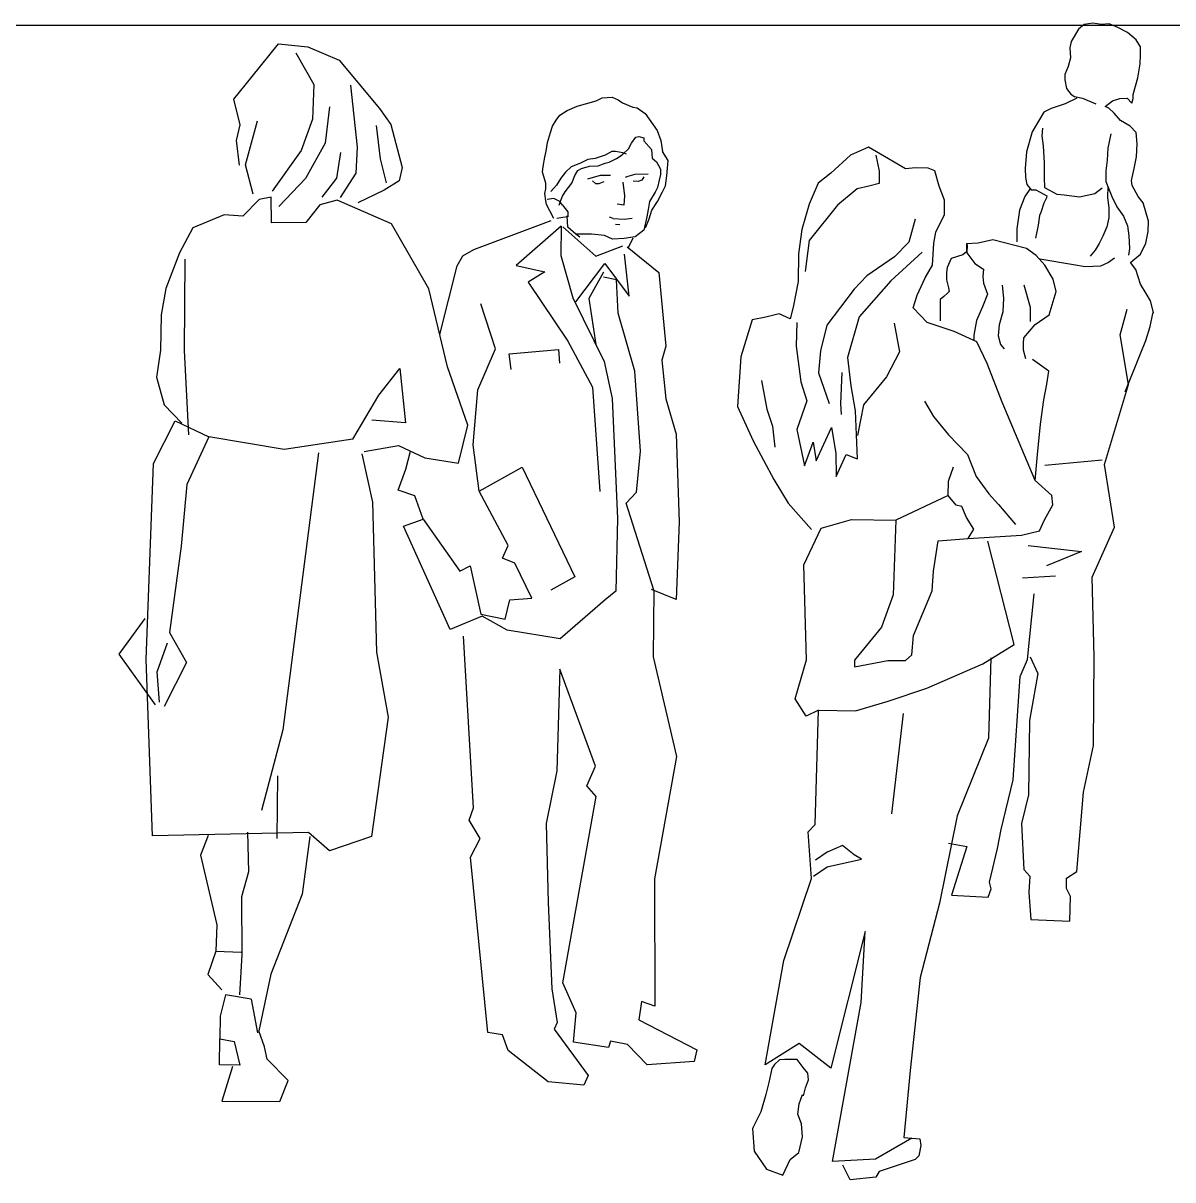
# Model space of a CAD drawing. Extents: x -72339 to 59654, y -38057 to 42097.
# Drawn here: x -10630 to -9186, y 18464 to 19917 of the extents above; entities that cross this region are included whole.
import ezdxf

# ---------------------------------------------------------------- set-up
doc = ezdxf.new("R2010")
doc.units = 0
doc.header["$MEASUREMENT"] = 0
doc.layers.get('0').update_dxf_attribs({"linetype": 'CONTINUOUS'})
doc.layers.add('HUM', color=7, linetype='CONTINUOUS')
doc.styles.add('DIM', font='txt')

# ---------------------------------------------------------------- blocks, each defined once
blk = doc.blocks.new('1505')
at = {"layer": 'HUM'}
for p, q in [((-640, 1965.8), (-649.4, 1950.5)), ((-633, 1971.9), (-640, 1965.8)), ((-622.2, 1973.4), (-633, 1971.9)), ((-611.4, 1971.8), (-622.2, 1973.4)), ((-601.6, 1972.6), (-611.4, 1971.8)), ((-590.8, 1967.9), (-601.6, 1972.6)), ((-578.6, 1961.7), (-590.8, 1967.9)), ((-567.9, 1952.4), (-578.6, 1961.7)), ((-1677.7, 1906.3), (-1644.5, 1947.6)), ((-1644.5, 1947.6), (-1607.6, 1943.6)), ((-649.4, 1950.5), (-651, 1942.2)), ((-562.4, 1943.8), (-567.9, 1952.4)), ((-1623, 1936), (-1600.2, 1896.5)), ((-1607.6, 1943.6), (-1568.4, 1927.1)), ((-651, 1942.2), (-650.1, 1929.9)), ((-562.6, 1922.3), (-562.5, 1933)), ((-562.5, 1933), (-562.4, 1943.8)), ((-1568.4, 1927.1), (-1518, 1866.2)), ((-653.3, 1919.1), (-657.3, 1909)), ((-650.1, 1929.9), (-653.3, 1919.1)), ((-565.7, 1904.7), (-562.6, 1922.3)), ((-1700.9, 1878.1), (-1677.7, 1906.3)), ((-657.3, 1909), (-657.4, 1902.2)), ((-571.4, 1883.9), (-565.7, 1904.7)), ((-1600.2, 1896.5), (-1602, 1852.8)), ((-1554.1, 1895.6), (-1546, 1817.8)), ((-657.4, 1902.2), (-655, 1891.4)), ((-655, 1891.4), (-649.8, 1884.4)), ((-1692.8, 1845.7), (-1700.9, 1878.1)), ((-1259, 1872.2), (-1245.8, 1875.9)), ((-1245.8, 1875.9), (-1238.1, 1879.8)), ((-1238.1, 1879.8), (-1225.8, 1880.3)), ((-1225.8, 1880.3), (-1218.1, 1877.2)), ((-1218.1, 1877.2), (-1212.6, 1873.4)), ((-642.1, 1879.1), (-656.7, 1872.1)), ((-649.8, 1884.4), (-645.2, 1881.3)), ((-645.2, 1881.3), (-635.1, 1879)), ((-635.1, 1879), (-618.2, 1871.9)), ((-606.8, 1868.7), (-597.6, 1875.7)), ((-597.6, 1875.7), (-588.3, 1878.7)), ((-588.3, 1878.7), (-579.1, 1879.3)), ((-579.1, 1879.3), (-573, 1873.1)), ((-573, 1873.1), (-571.4, 1878.6)), ((-571.4, 1878.6), (-571.4, 1883.9)), ((-1580.4, 1868.1), (-1585.9, 1822.6)), ((-1518, 1866.2), (-1503.6, 1846.1)), ((-1291.4, 1857.7), (-1282.1, 1863.8)), ((-1282.1, 1863.8), (-1269.8, 1869.2)), ((-1269.8, 1869.2), (-1259, 1872.2)), ((-1212.6, 1873.4), (-1199.7, 1867.9)), ((-1199.7, 1867.9), (-1194.2, 1867.2)), ((-1194.2, 1867.2), (-1184.4, 1860.1)), ((-1184.4, 1860.1), (-1169.1, 1838.5)), ((-683.8, 1861.5), (-698.4, 1837)), ((-674.5, 1866.1), (-683.8, 1861.5)), ((-656.7, 1872.1), (-674.5, 1866.1)), ((-602.2, 1866.5), (-606.8, 1868.7)), ((-595.2, 1860.3), (-602.2, 1866.5)), ((-587.6, 1851), (-595.2, 1860.3)), ((-1697.5, 1825.8), (-1692.8, 1845.7)), ((-1686.1, 1795.6), (-1671.2, 1850.9)), ((-1602, 1852.8), (-1616.1, 1813.6)), ((-1503.6, 1846.1), (-1489.3, 1792.2)), ((-1300.7, 1843.9), (-1296, 1851.6)), ((-1296, 1851.6), (-1291.4, 1857.7)), ((-575.3, 1843.9), (-587.6, 1851)), ((-1522.1, 1844.7), (-1516.9, 1803.1)), ((-1307, 1823.3), (-1302.9, 1836.2)), ((-1302.9, 1836.2), (-1300.7, 1843.9)), ((-1196, 1830.3), (-1192.3, 1830.9)), ((-1192.3, 1830.9), (-1186.1, 1829.3)), ((-1169.1, 1838.5), (-1164.6, 1826.1)), ((-698.4, 1837), (-705.6, 1811.8)), ((-685.4, 1841.6), (-686.1, 1831.7)), ((-686.1, 1831.7), (-684.7, 1819.4)), ((-599.4, 1834.2), (-603.2, 1816.4)), ((-567.7, 1836.2), (-575.3, 1843.9)), ((-566.3, 1821.7), (-567.7, 1836.2)), ((-1693.8, 1795), (-1697.5, 1825.8)), ((-1585.9, 1822.6), (-1610.8, 1778.2)), ((-1546, 1817.8), (-1547.7, 1784.8)), ((-1308.6, 1812.5), (-1307, 1823.3)), ((-1205.3, 1815.6), (-1201.5, 1822.6)), ((-1201.5, 1822.6), (-1196, 1830.3)), ((-1186.1, 1829.3), (-1186.1, 1825.6)), ((-1186.1, 1825.6), (-1176.1, 1814.8)), ((-1164.6, 1826.1), (-1162.3, 1812.3)), ((-903.9, 1817.7), (-926.4, 1807.7)), ((-878.7, 1802.8), (-903.9, 1817.7)), ((-684.7, 1819.4), (-683.3, 1797.8)), ((-603.2, 1816.4), (-604.2, 1801.1)), ((-567.2, 1805.4), (-566.3, 1821.7)), ((-1616.1, 1813.6), (-1652.4, 1762.4)), ((-1566.9, 1811.1), (-1571.7, 1778.8)), ((-1516.9, 1803.1), (-1509.4, 1773)), ((-1312.4, 1793.2), (-1310.2, 1804.9)), ((-1310.2, 1804.9), (-1308.6, 1812.5)), ((-1256.4, 1802.1), (-1265.6, 1797.6)), ((-1246.9, 1803.6), (-1256.4, 1802.1)), ((-1234.6, 1807.5), (-1246.9, 1803.6)), ((-1226.2, 1812), (-1234.6, 1807.5)), ((-1229.4, 1798.9), (-1220.1, 1803.4)), ((-1221.6, 1812), (-1226.2, 1812)), ((-1212.4, 1810.4), (-1221.6, 1812)), ((-1220.1, 1803.4), (-1215.5, 1806.5)), ((-1215.5, 1806.5), (-1212.4, 1808.9)), ((-1212.4, 1808.9), (-1205.3, 1815.6)), ((-1207.8, 1808.8), (-1212.4, 1810.4)), ((-1176.1, 1814.8), (-1175.5, 1804)), ((-1175.5, 1804), (-1170, 1799.4)), ((-1155.5, 1800.8), (-1162.3, 1812.3)), ((-926.4, 1807.7), (-951.1, 1784.8)), ((-894.8, 1807.5), (-890.3, 1787.5)), ((-857.3, 1790.4), (-878.7, 1802.8)), ((-705.6, 1811.8), (-707.3, 1791)), ((-570.4, 1791), (-567.2, 1805.4)), ((-1676.4, 1758.6), (-1686.1, 1795.6)), ((-1489.3, 1792.2), (-1493.3, 1775.3)), ((-1313.3, 1786.4), (-1312.4, 1793.2)), ((-1277.1, 1793), (-1284.1, 1786.3)), ((-1265.6, 1797.6), (-1277.1, 1793)), ((-1272.5, 1782.2), (-1268.7, 1788.4)), ((-1268.7, 1788.4), (-1264.1, 1790.7)), ((-1264.1, 1790.7), (-1254, 1793.8)), ((-1254, 1793.8), (-1243.2, 1794.3)), ((-1243.2, 1794.3), (-1234.6, 1797.4)), ((-1234.6, 1797.4), (-1229.4, 1798.9)), ((-1170, 1799.4), (-1164.8, 1790.1)), ((-1164.8, 1790.1), (-1164.9, 1783.1)), ((-1157.2, 1781.5), (-1155.5, 1800.8)), ((-890.3, 1787.5), (-890.4, 1772.1)), ((-845, 1791.8), (-857.3, 1790.4)), ((-828.7, 1791.1), (-845, 1791.8)), ((-820.4, 1787.9), (-828.7, 1791.1)), ((-815, 1768.6), (-820.4, 1787.9)), ((-707.3, 1791), (-706.5, 1779.5)), ((-683.3, 1797.8), (-683.4, 1779.4)), ((-605.8, 1788.1), (-605.9, 1774.3)), ((-604.2, 1801.1), (-605.8, 1788.1)), ((-573.6, 1775.6), (-570.4, 1791)), ((-1610.8, 1778.2), (-1644.2, 1743.1)), ((-1571.7, 1778.8), (-1590.3, 1755)), ((-1547.7, 1784.8), (-1567.3, 1754.2)), ((-1493.3, 1775.3), (-1511.9, 1763.7)), ((-1308.8, 1772.6), (-1313.3, 1786.4)), ((-1308.9, 1765.5), (-1308.8, 1772.6)), ((-1290.3, 1778.6), (-1295.7, 1770.1)), ((-1284.1, 1786.3), (-1290.3, 1778.6)), ((-1276.5, 1772.4), (-1272.5, 1782.2)), ((-1240.9, 1782), (-1256.5, 1777.5)), ((-1250.2, 1775.3), (-1246.4, 1772.2)), ((-1241.8, 1772.1), (-1235.7, 1774.3)), ((-1231.7, 1782), (-1240.9, 1782)), ((-1227.9, 1781.9), (-1231.7, 1782)), ((-1212.4, 1773.5), (-1210.1, 1756.6)), ((-1209.1, 1779.9), (-1205.6, 1781.1)), ((-1205.6, 1781.1), (-1196.8, 1783.9)), ((-1193, 1774.7), (-1199.5, 1774.9)), ((-1196.8, 1783.9), (-1180.5, 1784.2)), ((-1188.6, 1776.1), (-1193, 1774.7)), ((-1185.9, 1780.2), (-1188.6, 1776.1)), ((-1166.5, 1776.3), (-1168.7, 1767.1)), ((-1164.9, 1783.1), (-1166.5, 1776.3)), ((-1158.8, 1769.2), (-1157.2, 1781.5)), ((-967.2, 1772.6), (-978.2, 1745.9)), ((-951.1, 1784.8), (-967.2, 1772.6)), ((-706.5, 1779.5), (-705, 1770.9)), ((-683.4, 1779.4), (-682.8, 1767.1)), ((-605.9, 1774.3), (-598.3, 1755.8)), ((-572.7, 1769.5), (-573.6, 1775.6)), ((-1511.9, 1763.7), (-1544.9, 1747.9)), ((-1310.4, 1759.4), (-1308.9, 1765.5)), ((-1309, 1750.2), (-1310.4, 1759.4)), ((-1295.7, 1770.1), (-1302.7, 1761.8)), ((-1288.1, 1756.2), (-1284.9, 1761.7)), ((-1284.9, 1761.7), (-1280.3, 1766.9)), ((-1280.3, 1766.9), (-1276.5, 1772.4)), ((-1246.4, 1772.2), (-1241.8, 1772.1)), ((-1171.8, 1760.9), (-1178.9, 1749.3)), ((-1168.7, 1767.1), (-1171.8, 1760.9)), ((-1168.8, 1749.3), (-1162.6, 1761.5)), ((-1162.6, 1761.5), (-1158.8, 1769.2)), ((-918.1, 1765.5), (-942.8, 1744.8)), ((-903.6, 1768.5), (-918.1, 1765.5)), ((-890.4, 1772.1), (-903.6, 1768.5)), ((-808.3, 1751), (-815, 1768.6)), ((-700.4, 1766.3), (-707.5, 1755.6)), ((-705, 1770.9), (-699.7, 1764.1)), ((-699.7, 1764.1), (-693.6, 1764.1)), ((-693.6, 1764.1), (-679.8, 1756.3)), ((-682.8, 1767.1), (-667.5, 1758.4)), ((-667.5, 1758.4), (-658.3, 1757.7)), ((-639, 1755.2), (-619.8, 1759.6)), ((-619.8, 1759.6), (-610.5, 1766.6)), ((-603.5, 1768.1), (-603.6, 1754.9)), ((-565.1, 1755.6), (-572.7, 1769.5)), ((-1668.8, 1751.8), (-1689.5, 1731)), ((-1654, 1754.8), (-1668.8, 1751.8)), ((-1653.6, 1722.5), (-1654, 1754.8)), ((-1592.6, 1745.1), (-1610.5, 1722.9)), ((-1571, 1751.2), (-1592.6, 1745.1)), ((-1502.9, 1721.5), (-1571, 1751.2)), ((-1308.1, 1745.5), (-1309, 1750.2)), ((-1299, 1727.9), (-1308.1, 1745.5)), ((-1298.8, 1753.2), (-1307.4, 1751.7)), ((-1291.2, 1749.4), (-1298.8, 1753.2)), ((-1292.1, 1744.8), (-1290.5, 1750)), ((-1288.1, 1744.8), (-1291.2, 1749.4)), ((-1290.5, 1750), (-1288.1, 1756.2)), ((-1288.1, 1744.8), (-1281.4, 1736.2)), ((-1211, 1744.9), (-1219.4, 1745.9)), ((-1210.1, 1756.6), (-1211, 1744.9)), ((-1178.9, 1749.3), (-1180.5, 1739.5)), ((-1175.9, 1738.6), (-1168.8, 1749.3)), ((-978.2, 1745.9), (-987.6, 1714.3)), ((-942.8, 1744.8), (-978.5, 1700.4)), ((-808.5, 1733.2), (-808.3, 1751)), ((-707.5, 1755.6), (-714.4, 1738.7)), ((-683.6, 1747.1), (-687.6, 1735.5)), ((-680.5, 1753.9), (-683.6, 1747.1)), ((-679.8, 1756.3), (-680.5, 1753.9)), ((-658.3, 1757.7), (-639, 1755.2)), ((-603.6, 1754.9), (-602.1, 1741.1)), ((-598.3, 1755.8), (-592.2, 1742.6)), ((-559, 1747.8), (-565.1, 1755.6)), ((-552.4, 1724.7), (-559, 1747.8)), ((-1712.8, 1732.7), (-1752, 1716.1)), ((-1689.5, 1731), (-1712.8, 1732.7)), ((-1287.6, 1729.4), (-1295.3, 1727.9)), ((-1281.4, 1730), (-1287.6, 1729.4)), ((-1281.5, 1717), (-1282.1, 1731.5)), ((-1281.4, 1736.2), (-1281.4, 1730)), ((-1224.3, 1728.1), (-1228.9, 1729.7)), ((-1182.1, 1730.3), (-1186, 1713.4)), ((-1180.5, 1739.5), (-1182.1, 1730.3)), ((-1179.1, 1727.8), (-1175.9, 1738.6)), ((-819.4, 1711), (-808.5, 1733.2)), ((-714.4, 1738.7), (-717.6, 1715)), ((-689.2, 1731.7), (-690.8, 1719.5)), ((-687.6, 1735.5), (-689.2, 1731.7)), ((-602.1, 1741.1), (-602.2, 1728.8)), ((-592.2, 1742.6), (-583.7, 1731.1)), ((-583.7, 1731.1), (-578.6, 1718.7)), ((-1752, 1716.1), (-1769.1, 1684.8)), ((-1610.5, 1722.9), (-1653.6, 1722.5)), ((-1455.7, 1639.7), (-1502.9, 1721.5)), ((-1399.2, 1689.2), (-1302.1, 1725.5)), ((-1289.8, 1718.6), (-1346.4, 1668.9)), ((-1289.8, 1718.6), (-1290.1, 1681.7)), ((-1287.6, 1717.7), (-1246.1, 1680.6)), ((-1271.1, 1708.4), (-1281.5, 1717)), ((-1224.3, 1728.1), (-1210.5, 1727.1)), ((-1221.3, 1721.1), (-1216, 1720.4)), ((-1210.5, 1727.1), (-1200.6, 1728.6)), ((-1183.7, 1716.4), (-1179.1, 1727.8)), ((-845.4, 1727.2), (-853.3, 1698.1)), ((-717.6, 1715), (-717.7, 1698.8)), ((-690.8, 1719.5), (-694, 1703.2)), ((-604.7, 1717.4), (-609.4, 1705.8)), ((-602.2, 1728.8), (-604.7, 1717.4)), ((-578.6, 1718.7), (-577.1, 1706.4)), ((-552.5, 1711.6), (-552.4, 1724.7)), ((-1266.2, 1704.6), (-1271.5, 1708.4)), ((-1251.5, 1708.3), (-1271.5, 1708.4)), ((-1235.2, 1706.6), (-1251.5, 1708.3)), ((-1225.4, 1702), (-1235.2, 1706.6)), ((-1210.6, 1702.8), (-1225.4, 1702)), ((-1196.8, 1704.9), (-1210.6, 1702.8)), ((-1199.9, 1703.3), (-1205.4, 1691.1)), ((-1186, 1713.4), (-1196.8, 1704.9)), ((-987.6, 1714.3), (-991.8, 1683.6)), ((-978.5, 1700.4), (-983.3, 1661.3)), ((-821.6, 1697.2), (-819.4, 1711)), ((-747.8, 1701.4), (-766.3, 1696.9)), ((-705.5, 1690.3), (-747.8, 1701.4)), ((-609.4, 1705.8), (-614.1, 1696.6)), ((-577.1, 1706.4), (-576.3, 1690.2)), ((-555.6, 1697.1), (-552.5, 1711.6)), ((-1413.1, 1681), (-1399.2, 1689.2)), ((-1246.1, 1680.6), (-1212.2, 1693.5)), ((-1207, 1692.6), (-1167.2, 1660.1)), ((-836.4, 1685.7), (-875.8, 1649.9)), ((-853.3, 1698.1), (-871, 1679.7)), ((-823.4, 1669.6), (-821.6, 1697.2)), ((-780.9, 1686.2), (-785.5, 1682.3)), ((-780.8, 1696.1), (-780.9, 1686.2)), ((-766.3, 1696.9), (-780.8, 1696.1)), ((-780.1, 1695.4), (-780.2, 1684.7)), ((-693.2, 1681.7), (-705.5, 1690.3)), ((-619.4, 1688.3), (-625.6, 1680.6)), ((-614.1, 1696.6), (-619.4, 1688.3)), ((-576.3, 1690.2), (-577.3, 1681.8)), ((-562.5, 1683.3), (-555.6, 1697.1)), ((-1769.1, 1684.8), (-1786.3, 1640.3)), ((-1762.4, 1677), (-1763.1, 1562.4)), ((-1420.2, 1668.7), (-1413.1, 1681)), ((-1290.1, 1681.7), (-1275, 1628.5)), ((-1271.3, 1623.2), (-1234.8, 1671.3)), ((-1234.8, 1671.3), (-1204.3, 1630.4)), ((-1204.3, 1630.4), (-1210.1, 1683.4)), ((-991.8, 1683.6), (-992, 1649.1)), ((-871, 1679.7), (-905.8, 1656.2)), ((-800.2, 1677.8), (-803.4, 1670.1)), ((-785.5, 1682.3), (-800.2, 1677.8)), ((-780.2, 1684.7), (-770.2, 1671.4)), ((-770.2, 1671.4), (-759.5, 1664.5)), ((-682.6, 1669.3), (-693.2, 1681.7)), ((-646.5, 1670), (-688.7, 1677)), ((-602.6, 1672.8), (-612.7, 1668.2)), ((-594.8, 1678), (-602.6, 1672.8)), ((-574.9, 1672.6), (-569.6, 1677.2)), ((-568.1, 1664), (-574.9, 1672.6)), ((-574.9, 1672.6), (-574.9, 1672.6)), ((-569.6, 1677.2), (-562.5, 1683.3)), ((-1442.1, 1582.3), (-1420.2, 1668.7)), ((-1346.4, 1668.9), (-1310.2, 1661)), ((-1310.2, 1661), (-1331.1, 1648.2)), ((-1236.4, 1660.5), (-1255, 1627.7)), ((-1167.2, 1660.1), (-1158.5, 1567.8)), ((-832.7, 1653.4), (-823.4, 1669.6)), ((-805.8, 1660.2), (-805.9, 1651)), ((-804.9, 1666.4), (-805.8, 1660.2)), ((-803.4, 1670.1), (-804.9, 1666.4)), ((-759.5, 1664.5), (-760.4, 1655.3)), ((-671.9, 1651.7), (-682.6, 1669.3)), ((-631.8, 1667.5), (-646.5, 1670)), ((-612.7, 1668.2), (-631.8, 1667.5)), ((-562.1, 1645.5), (-568.1, 1664)), ((-1331.1, 1648.2), (-1281.5, 1574)), ((-1220.2, 1651.2), (-1236.4, 1654.4)), ((-1218.3, 1609), (-1220.2, 1651.2)), ((-992, 1649.1), (-998.3, 1616.8)), ((-905.8, 1656.2), (-922, 1639.4)), ((-875.8, 1649.9), (-915.4, 1604.7)), ((-842.9, 1631.9), (-832.7, 1653.4)), ((-805.9, 1651), (-803.5, 1640.9)), ((-760.4, 1655.3), (-759.6, 1646.7)), ((-759.6, 1646.7), (-754.4, 1632.9)), ((-735.9, 1644.4), (-734.4, 1628.1)), ((-708.8, 1644.9), (-700.7, 1616.5)), ((-668.3, 1636.3), (-671.9, 1651.7)), ((-555.1, 1634), (-562.1, 1645.5)), ((-1786.3, 1640.3), (-1792, 1607.1)), ((-1432.4, 1541.8), (-1455.7, 1639.7)), ((-1275, 1628.5), (-1235.6, 1548.3)), ((-1255, 1627.7), (-1246.2, 1569.9)), ((-922, 1639.4), (-956.1, 1594.2)), ((-847.6, 1615.9), (-842.9, 1631.9)), ((-809.1, 1630.1), (-813.7, 1626.4)), ((-804.5, 1634.1), (-809.1, 1630.1)), ((-802.7, 1636.3), (-804.5, 1634.1)), ((-803.5, 1640.9), (-802.7, 1636.3)), ((-754.4, 1632.9), (-760.6, 1616.9)), ((-734.4, 1628.1), (-735.2, 1610.6)), ((-676.8, 1607.1), (-668.3, 1636.3)), ((-549.9, 1624.8), (-555.1, 1634)), ((-1372.3, 1564.5), (-1390.4, 1620.9)), ((-998.3, 1616.8), (-1002.2, 1602.1)), ((-830, 1597.3), (-847.6, 1615.9)), ((-813.7, 1626.4), (-813.8, 1623.4)), ((-813.8, 1623.4), (-813.8, 1610.2)), ((-760.6, 1616.9), (-768.4, 1600)), ((-700.7, 1616.5), (-700.8, 1598.7)), ((-587.8, 1582), (-579.2, 1614.2)), ((-546.1, 1610), (-549.9, 1624.8)), ((-1792, 1607.1), (-1793, 1562.6)), ((-1197.2, 1536.4), (-1218.3, 1609)), ((-1049.8, 1600.9), (-1064, 1554.2)), ((-1032.9, 1603.9), (-1049.8, 1600.9)), ((-1015.9, 1608.4), (-1032.9, 1603.9)), ((-1002.2, 1602.1), (-1015.9, 1608.4)), ((-915.4, 1604.7), (-930.2, 1553.4)), ((-813.8, 1610.2), (-813.9, 1599.4)), ((-768.4, 1600), (-771.6, 1581.6)), ((-735.2, 1610.6), (-739.9, 1594.3)), ((-694.7, 1594.9), (-676.8, 1607.1)), ((-550.1, 1592.5), (-547, 1608.5)), ((-547, 1608.5), (-546.1, 1610)), ((-993.8, 1597.5), (-994.7, 1567.6)), ((-956.1, 1594.2), (-964, 1561.9)), ((-871.5, 1596.7), (-864.9, 1560.6)), ((-796.2, 1586.3), (-830, 1597.3)), ((-767.7, 1573), (-796.2, 1586.3)), ((-739.9, 1594.3), (-740.9, 1580.5)), ((-708.6, 1578.1), (-694.7, 1594.9)), ((-555.5, 1574.7), (-550.1, 1592.5)), ((-1281.5, 1574), (-1250.3, 1516.1)), ((-771.6, 1581.6), (-771.7, 1575.4)), ((-754.9, 1546.1), (-767.7, 1573)), ((-740.9, 1580.5), (-737.9, 1569.7)), ((-737.9, 1569.7), (-733.3, 1564.4)), ((-709.4, 1562.7), (-709.3, 1571.1)), ((-709.3, 1571.1), (-708.6, 1578.1)), ((-577.4, 1519.5), (-587.8, 1582)), ((-561.8, 1559.4), (-555.5, 1574.7)), ((-1793, 1562.6), (-1797.8, 1528.8)), ((-1763.1, 1562.4), (-1757.6, 1456.2)), ((-1394.2, 1513), (-1372.3, 1564.5)), ((-1354.8, 1558.2), (-1293.2, 1563.3)), ((-1352.5, 1538.2), (-1354.8, 1558.2)), ((-1293.2, 1563.3), (-1291.8, 1546.2)), ((-1158.5, 1567.8), (-1163.3, 1550.2)), ((-994.7, 1567.6), (-988.8, 1522.8)), ((-964, 1561.9), (-966.6, 1534.3)), ((-864.9, 1560.6), (-881.1, 1529.1)), ((-706.4, 1551.9), (-709.4, 1562.7)), ((-581.4, 1510.3), (-561.8, 1559.4)), ((-1406.7, 1468.5), (-1432.4, 1541.8)), ((-1235.6, 1548.3), (-1225.7, 1502.1)), ((-1163.3, 1550.2), (-1158.1, 1501.6)), ((-1064, 1554.2), (-1068.3, 1491.9)), ((-930.2, 1553.4), (-925.8, 1517.8)), ((-735.9, 1497.4), (-754.9, 1546.1)), ((-677.2, 1536.2), (-698, 1551)), ((-1797.8, 1528.8), (-1788.1, 1494)), ((-1518.8, 1506.1), (-1492.4, 1539.8)), ((-1492.4, 1539.8), (-1485.1, 1471.4)), ((-1190.1, 1435.7), (-1197.2, 1536.4)), ((-966.6, 1534.3), (-953, 1495.7)), ((-937.3, 1534.7), (-939.1, 1495.6)), ((-881.1, 1529.1), (-909.9, 1493.9)), ((-679.8, 1520.1), (-677.2, 1536.2)), ((-1400.1, 1443.9), (-1394.2, 1513)), ((-1250.3, 1516.1), (-1241.2, 1385.3)), ((-1038, 1524.6), (-1031.4, 1488.5)), ((-988.8, 1522.8), (-981.3, 1499)), ((-925.8, 1517.8), (-920.7, 1486.3)), ((-683.6, 1500.2), (-679.8, 1520.1)), ((-607.3, 1418.9), (-577.4, 1519.5)), ((-1551.4, 1451), (-1518.8, 1506.1)), ((-1225.7, 1502.1), (-1219, 1351.3)), ((-1158.1, 1501.6), (-1145.4, 1457)), ((-981.3, 1499), (-993.8, 1462.8)), ((-833.7, 1498.7), (-822.4, 1479.5)), ((-694.4, 1398.8), (-735.9, 1497.4)), ((-687.8, 1469.5), (-683.6, 1500.2)), ((-1788.1, 1494), (-1765.9, 1470.8)), ((-1068.3, 1491.9), (-1048.6, 1448.7)), ((-1031.4, 1488.5), (-1024.5, 1467)), ((-939.1, 1495.6), (-938.3, 1481.8)), ((-920.7, 1486.3), (-918, 1426.3)), ((-909.9, 1493.9), (-917.8, 1455.5)), ((-1801.6, 1420.3), (-1774.4, 1473.9)), ((-1774.4, 1473.9), (-1732.2, 1453.7)), ((-1485.1, 1471.4), (-1527.5, 1474.8)), ((-1418.7, 1420.9), (-1406.7, 1468.5)), ((-822.4, 1479.5), (-803.2, 1456.3)), ((-691.7, 1431.7), (-687.8, 1469.5)), ((-1732.2, 1453.7), (-1759.6, 1393.9)), ((-1637.6, 1437.7), (-1732.2, 1453.7)), ((-1145.4, 1457), (-1141.5, 1346.9)), ((-1024.5, 1467), (-1021.6, 1440.8)), ((-993.8, 1462.8), (-984.2, 1417.5)), ((-969.5, 1423.6), (-950.1, 1465.6)), ((-950.1, 1465.6), (-944.8, 1433.3)), ((-803.2, 1456.3), (-779.4, 1431.6)), ((-1551.4, 1451), (-1637.6, 1437.7)), ((-1537, 1435.5), (-1493.9, 1442.9)), ((-1493.9, 1442.9), (-1460.8, 1427.3)), ((-1392.8, 1385.4), (-1400.1, 1443.9)), ((-1048.6, 1448.7), (-1022.8, 1400)), ((-984.2, 1417.5), (-973.3, 1447.3)), ((-973.3, 1447.3), (-969.5, 1423.6)), ((-1594.6, 1433.7), (-1639.2, 1085.6)), ((-1540.1, 1432.5), (-1526.6, 1371.7)), ((-1484.9, 1413), (-1479.1, 1435.6)), ((-1460.8, 1427.3), (-1418.7, 1420.9)), ((-1195.1, 1384.1), (-1190.1, 1435.7)), ((-944.8, 1433.3), (-944.3, 1404.1)), ((-944.3, 1404.1), (-931.8, 1431.7)), ((-931.8, 1431.7), (-918, 1426.3)), ((-779.4, 1431.6), (-768.8, 1403.9)), ((-694.4, 1398.8), (-691.7, 1431.7)), ((-610.3, 1424.4), (-682.6, 1417.8)), ((-1804.5, 1341.9), (-1801.6, 1420.3)), ((-1494.2, 1386.9), (-1484.9, 1413)), ((-1392.8, 1385.4), (-1338.8, 1415.8)), ((-1338.8, 1415.8), (-1272.6, 1277.9)), ((-803.5, 1397.9), (-797.3, 1416.3)), ((-594.8, 1340.4), (-607.3, 1418.9)), ((-1022.8, 1400), (-1004.5, 1370.6)), ((-803.7, 1380.1), (-803.5, 1397.9)), ((-768.8, 1403.9), (-752.9, 1382.2)), ((-673.6, 1380.2), (-694.4, 1398.8)), ((-1759.6, 1393.9), (-1766.9, 1316.4)), ((-1473.4, 1379.8), (-1494.2, 1386.9)), ((-1356.3, 1317.5), (-1392.8, 1385.4)), ((-1208.1, 1370.4), (-1195.1, 1384.1)), ((-752.9, 1382.2), (-740.7, 1369)), ((-1526.6, 1371.7), (-1521.7, 1183.2)), ((-1462.8, 1350.5), (-1473.4, 1379.8)), ((-1173.5, 1261), (-1208.1, 1370.4)), ((-1004.5, 1370.6), (-975.5, 1337.5)), ((-803.7, 1380.1), (-869.3, 1349.1)), ((-793.6, 1367.8), (-803.7, 1380.1)), ((-786.8, 1366.2), (-793.6, 1367.8)), ((-780.8, 1352.3), (-786.8, 1366.2)), ((-740.7, 1369), (-719.3, 1343.6)), ((-683, 1349.5), (-672.2, 1368.5)), ((-672.2, 1368.5), (-673.6, 1380.2)), ((-1219, 1351.3), (-1221.1, 1259.8)), ((-771.6, 1337.7), (-780.8, 1352.3)), ((-1810.8, 1174.3), (-1804.5, 1341.9)), ((-1487.5, 1341.4), (-1462.8, 1350.5)), ((-1429.2, 1211.9), (-1487.5, 1341.4)), ((-1462.8, 1350.5), (-1417.1, 1284.9)), ((-1141.5, 1346.9), (-1145.2, 1249.4)), ((-985, 1293), (-963.2, 1339)), ((-963.2, 1339), (-925.3, 1350.1)), ((-925.3, 1350.1), (-869.3, 1349.1)), ((-869.3, 1349.1), (-873, 1255.4)), ((-778.5, 1326.1), (-771.6, 1337.7)), ((-689.3, 1335.7), (-683, 1349.5)), ((-622.9, 1277.5), (-594.8, 1340.4)), ((-822.1, 1284.9), (-816.3, 1323.3)), ((-816.3, 1323.3), (-778.5, 1326.1)), ((-778.5, 1326.1), (-711.7, 1330.3)), ((-720.9, 1192.9), (-753.9, 1322.9)), ((-711.7, 1330.3), (-689.3, 1335.7)), ((-1766.9, 1316.4), (-1781.4, 1207.9)), ((-1363.2, 1301.5), (-1356.3, 1317.5)), ((-703.2, 1317.3), (-636.5, 1309.9)), ((-636.5, 1309.9), (-680.3, 1291.7)), ((-1347.9, 1295.3), (-1363.2, 1301.5)), ((-1326.6, 1251.2), (-1347.9, 1295.3)), ((-1417.1, 1284.9), (-1404.1, 1291.7)), ((-1404.1, 1291.7), (-1390.7, 1231)), ((-981.8, 1173.7), (-985, 1293)), ((-823.7, 1260.3), (-822.1, 1284.9)), ((-710.5, 1276.5), (-669, 1279.3)), ((-1272.6, 1277.9), (-1302.8, 1261.2)), ((-620.4, 1177.5), (-622.9, 1277.5)), ((-1354.3, 1249.2), (-1326.6, 1251.2)), ((-1221.1, 1259.8), (-1234.4, 1249.1)), ((-1145.2, 1249.4), (-1176.5, 1261.9)), ((-1173.5, 1261), (-1174, 1177.3)), ((-873, 1255.4), (-887.7, 1214.6)), ((-847.2, 1204.4), (-823.7, 1260.3)), ((-704.1, 1174.3), (-695.9, 1256.4)), ((-1360, 1224.6), (-1354.3, 1249.2)), ((-1234.4, 1249.1), (-1290.9, 1200.2)), ((-1844.6, 1180.7), (-1811.9, 1225.4)), ((-1389.1, 1228.5), (-1429.2, 1211.9)), ((-1390.7, 1231), (-1360, 1224.6)), ((-1357.6, 1210.8), (-1389.1, 1228.5)), ((-1781.4, 1207.9), (-1760.1, 1170.2)), ((-1290.9, 1200.2), (-1357.6, 1210.8)), ((-887.7, 1214.6), (-921.2, 1173.3)), ((-1797.1, 1158.8), (-1783.9, 1195)), ((-1399.9, 987.8), (-1412.4, 1203.4)), ((-849.5, 1179.9), (-847.2, 1204.4)), ((-760.4, 1168.5), (-720.9, 1192.9)), ((-1798.9, 1117.3), (-1844.6, 1180.7)), ((-1521.7, 1183.2), (-1506.8, 1101.6)), ((-1174, 1177.3), (-1144.9, 1052.3)), ((-857.2, 1172.9), (-849.5, 1179.9)), ((-701, 1177.4), (-691.3, 1156.5)), ((-621.1, 1065.9), (-620.4, 1177.5)), ((-1803, 952.8), (-1810.8, 1174.3)), ((-1760.1, 1170.2), (-1788.1, 1115.1)), ((-995.9, 1124.6), (-981.8, 1173.7)), ((-921.2, 1173.3), (-921.2, 1164.9)), ((-921.2, 1164.9), (-879.7, 1173)), ((-879.7, 1173), (-857.2, 1172.9)), ((-830.7, 1138.2), (-760.4, 1168.5)), ((-750.3, 1176.2), (-753.3, 1075.4)), ((-713.5, 1152.9), (-704.1, 1174.3)), ((-1794.2, 1120.4), (-1797.1, 1158.8)), ((-1291.2, 1161.8), (-1295, 1034.2)), ((-1246.5, 1040), (-1291.2, 1161.8)), ((-722, 1022.9), (-713.5, 1152.9)), ((-691.3, 1156.5), (-701.5, 1097.4)), ((-879.1, 1121.6), (-830.7, 1138.2)), ((-982.2, 1102.9), (-995.9, 1124.6)), ((-920, 1109.6), (-879.1, 1121.6)), ((-966.8, 1110.5), (-982.2, 1102.9)), ((-970.8, 966.7), (-966.8, 1110.5)), ((-966.8, 1110.5), (-920, 1109.6)), ((-860.3, 1106.1), (-875.1, 980.2)), ((-1506.8, 1101.6), (-1527.8, 951.7)), ((-701.5, 1097.4), (-703, 1004.3)), ((-1639.2, 1085.6), (-1665.9, 984.3)), ((-753.3, 1075.4), (-792.4, 977.8)), ((-633.8, 1007.6), (-621.1, 1065.9)), ((-1144.9, 1052.3), (-1172.7, 898.8)), ((-1295, 1034.2), (-1308.4, 968.2)), ((-1257.4, 1015.5), (-1246.5, 1040)), ((-1645.7, 1027.8), (-1646.8, 949.4)), ((-737.1, 960.6), (-722, 1022.9)), ((-1245.8, 1002.2), (-1257.4, 1015.5)), ((-703, 1004.3), (-711.6, 968.1)), ((-642.1, 907.7), (-633.8, 1007.6)), ((-1287.5, 768.1), (-1245.8, 1002.2)), ((-1405.3, 972.5), (-1399.9, 987.8)), ((-792.4, 977.8), (-814.6, 868.2)), ((-1391.6, 949.3), (-1405.3, 972.5)), ((-1308.4, 968.2), (-1306, 868.8)), ((-979.4, 957.5), (-970.8, 966.7)), ((-741.9, 936.9), (-737.1, 960.6)), ((-711.6, 968.1), (-708.9, 910.5)), ((-1606.8, 956.9), (-1803, 952.8)), ((-1733.1, 953), (-1742.5, 928.5)), ((-1683.7, 957.3), (-1682.5, 907.5)), ((-1605.3, 951.6), (-1615, 879.4)), ((-1580.8, 933.6), (-1606.8, 956.9)), ((-1527.8, 951.7), (-1580.8, 933.6)), ((-1403.4, 925.7), (-1391.6, 949.3)), ((-975.2, 899), (-979.4, 957.5)), ((-955.6, 932.1), (-970.4, 922.1)), ((-936.5, 940.3), (-955.6, 932.1)), ((-921.8, 928.8), (-936.5, 940.3)), ((-803.3, 943.4), (-780.3, 939.3)), ((-780.3, 939.3), (-799.8, 877.9)), ((-752, 894.6), (-741.9, 936.9)), ((-1742.5, 928.5), (-1722.2, 840.7)), ((-1381.7, 705.7), (-1403.4, 925.7)), ((-970.4, 922.1), (-970.4, 922.1)), ((-955.8, 913.6), (-912.6, 923.3)), ((-912.6, 923.3), (-921.8, 928.8)), ((-1682.5, 907.5), (-1691.2, 875.9)), ((-972.7, 902.1), (-955.8, 913.6)), ((-708.9, 910.5), (-701.2, 901.9)), ((-701.2, 901.9), (-702.3, 881.3)), ((-655.1, 899.4), (-642.1, 907.7)), ((-1172.7, 898.8), (-1172.1, 738.8)), ((-1010.3, 796.2), (-975.2, 899)), ((-749.9, 886.2), (-752, 894.6)), ((-655.2, 886.3), (-655.1, 899.4)), ((-1691.2, 875.9), (-1690.8, 803)), ((-1615, 879.4), (-1654.1, 778.8)), ((-799.8, 877.9), (-753.7, 875.5)), ((-753.7, 875.5), (-749.9, 886.2)), ((-702.3, 881.3), (-700.1, 847.4)), ((-650, 876.3), (-655.2, 886.3)), ((-650.9, 845.6), (-650, 876.3)), ((-1306, 868.8), (-1301.4, 760.5)), ((-814.6, 868.2), (-839.1, 774.5)), ((-700.1, 847.4), (-650.9, 845.6)), ((-1722.2, 840.7), (-1723.3, 807.8)), ((-907.9, 832.5), (-951.2, 660.6)), ((-913.1, 743.3), (-907.9, 832.5)), ((-1723.3, 807.8), (-1733.4, 778.6)), ((-1723.3, 807.8), (-1691.7, 806.7)), ((-1690.8, 803), (-1693.5, 752.9)), ((-1033.6, 665), (-1010.3, 796.2)), ((-1733.4, 778.6), (-1715.9, 759.2)), ((-1654.1, 778.8), (-1669.2, 707.5)), ((-839.1, 774.5), (-851.3, 657.7)), ((-1301.4, 760.5), (-1294.6, 718.1)), ((-1270.8, 730.2), (-1287.5, 768.1)), ((-1711.3, 753), (-1717.7, 726.3)), ((-1678.9, 747.5), (-1711.3, 753)), ((-1678.9, 747.5), (-1670.8, 705.1)), ((-1189, 744.4), (-1192.2, 721.4)), ((-1172.1, 738.8), (-1189, 744.4)), ((-948.9, 543.7), (-913.1, 743.3)), ((-1274.1, 693.4), (-1270.8, 730.2)), ((-1717.7, 726.3), (-1718.5, 697.7)), ((-1294.6, 718.1), (-1298.6, 709.8)), ((-1192.2, 721.4), (-1119.5, 684)), ((-1718.7, 664.8), (-1718.5, 697.7)), ((-1718.5, 697.7), (-1700.1, 694.5)), ((-1662.3, 687.5), (-1669.2, 707.5)), ((-1363.3, 702.5), (-1381.7, 705.7)), ((-1356.4, 683.1), (-1363.3, 702.5)), ((-1298.6, 709.8), (-1255.7, 651.7)), ((-1700.1, 694.5), (-1693.2, 664.6)), ((-1658.7, 672.1), (-1662.3, 687.5)), ((-1305.9, 643.5), (-1356.4, 683.1)), ((-1230.2, 686.9), (-1274.1, 693.4)), ((-1227.8, 694.6), (-1230.2, 686.9)), ((-1206.3, 690.7), (-1227.8, 694.6)), ((-1181.8, 665.1), (-1206.3, 690.7)), ((-1119.5, 684), (-1122.7, 669.3)), ((-991, 691.6), (-1033.6, 665)), ((-951.2, 660.6), (-991, 691.6)), ((-1632.7, 645.5), (-1658.7, 672.1)), ((-1122.7, 669.3), (-1181.8, 665.1)), ((-1015.7, 671.1), (-1021.9, 665.6)), ((-1008.9, 671.7), (-1015.7, 671.1)), ((-993.5, 671.6), (-1008.9, 671.7)), ((-985.9, 661.7), (-993.5, 671.6)), ((-1693.2, 664.6), (-1718.7, 664.8)), ((-1702.5, 663.1), (-1715.9, 619.3)), ((-1025, 660.4), (-1029.1, 642.6)), ((-1021.9, 665.6), (-1025, 660.4)), ((-979.8, 654.6), (-985.9, 661.7)), ((-979, 646), (-979.8, 654.6)), ((-851.3, 657.7), (-859.5, 573.9)), ((-1642.8, 618.8), (-1632.7, 645.5)), ((-1261.3, 639.5), (-1305.9, 643.5)), ((-1255.7, 651.7), (-1261.3, 639.5)), ((-1029.1, 642.6), (-1032.9, 627.9)), ((-983, 636.2), (-979, 646)), ((-1032.9, 627.9), (-1039.2, 605.8)), ((-990.8, 616.2), (-986.8, 627.6)), ((-985.3, 626.1), (-983, 636.2)), ((-1715.9, 619.3), (-1642.8, 618.8)), ((-992.4, 603), (-990.8, 616.2)), ((-1039.2, 605.8), (-1049.4, 585)), ((-987.9, 590.7), (-992.4, 603)), ((-1049.4, 585), (-1047.2, 556.6)), ((-986.5, 574.7), (-987.9, 590.7)), ((-991.2, 554.7), (-986.5, 574.7)), ((-849.5, 573), (-895, 546.4)), ((-859.5, 573.9), (-839.5, 572.2)), ((-839.5, 572.2), (-838, 563.6)), ((-1047.2, 556.6), (-1032, 534.1)), ((-1002, 546.2), (-991.2, 554.7)), ((-838, 563.6), (-840.5, 550.7)), ((-1011.4, 526.3), (-1002, 546.2)), ((-895, 546.4), (-948.9, 543.7)), ((-926.8, 520.5), (-935.9, 539)), ((-845.2, 546.1), (-890.5, 531)), ((-840.5, 550.7), (-845.2, 546.1)), ((-1032, 534.1), (-1011.4, 526.3)), ((-894.5, 524), (-926.8, 520.5)), ((-890.5, 531), (-894.5, 524))]:
    blk.add_line(p, q, dxfattribs=at)
at = {"style": 'DIM', "flags": 1}
for tag in ['XVALUE', 'YVALUE']:
    blk.add_attdef(tag, (-1000268.5, -1002210.6), '', height=0.02, dxfattribs=at)

msp = doc.modelspace()

# ---------------------------------------------------------------- linework, layer by layer
msp.add_line((-10750.2, 19914.6), (-4750.2, 19914.6))

# ---------------------------------------------------------------- block references
msp.add_blockref('1505', (-8664.3, 17943.6))

doc.saveas('drawing.dxf')
